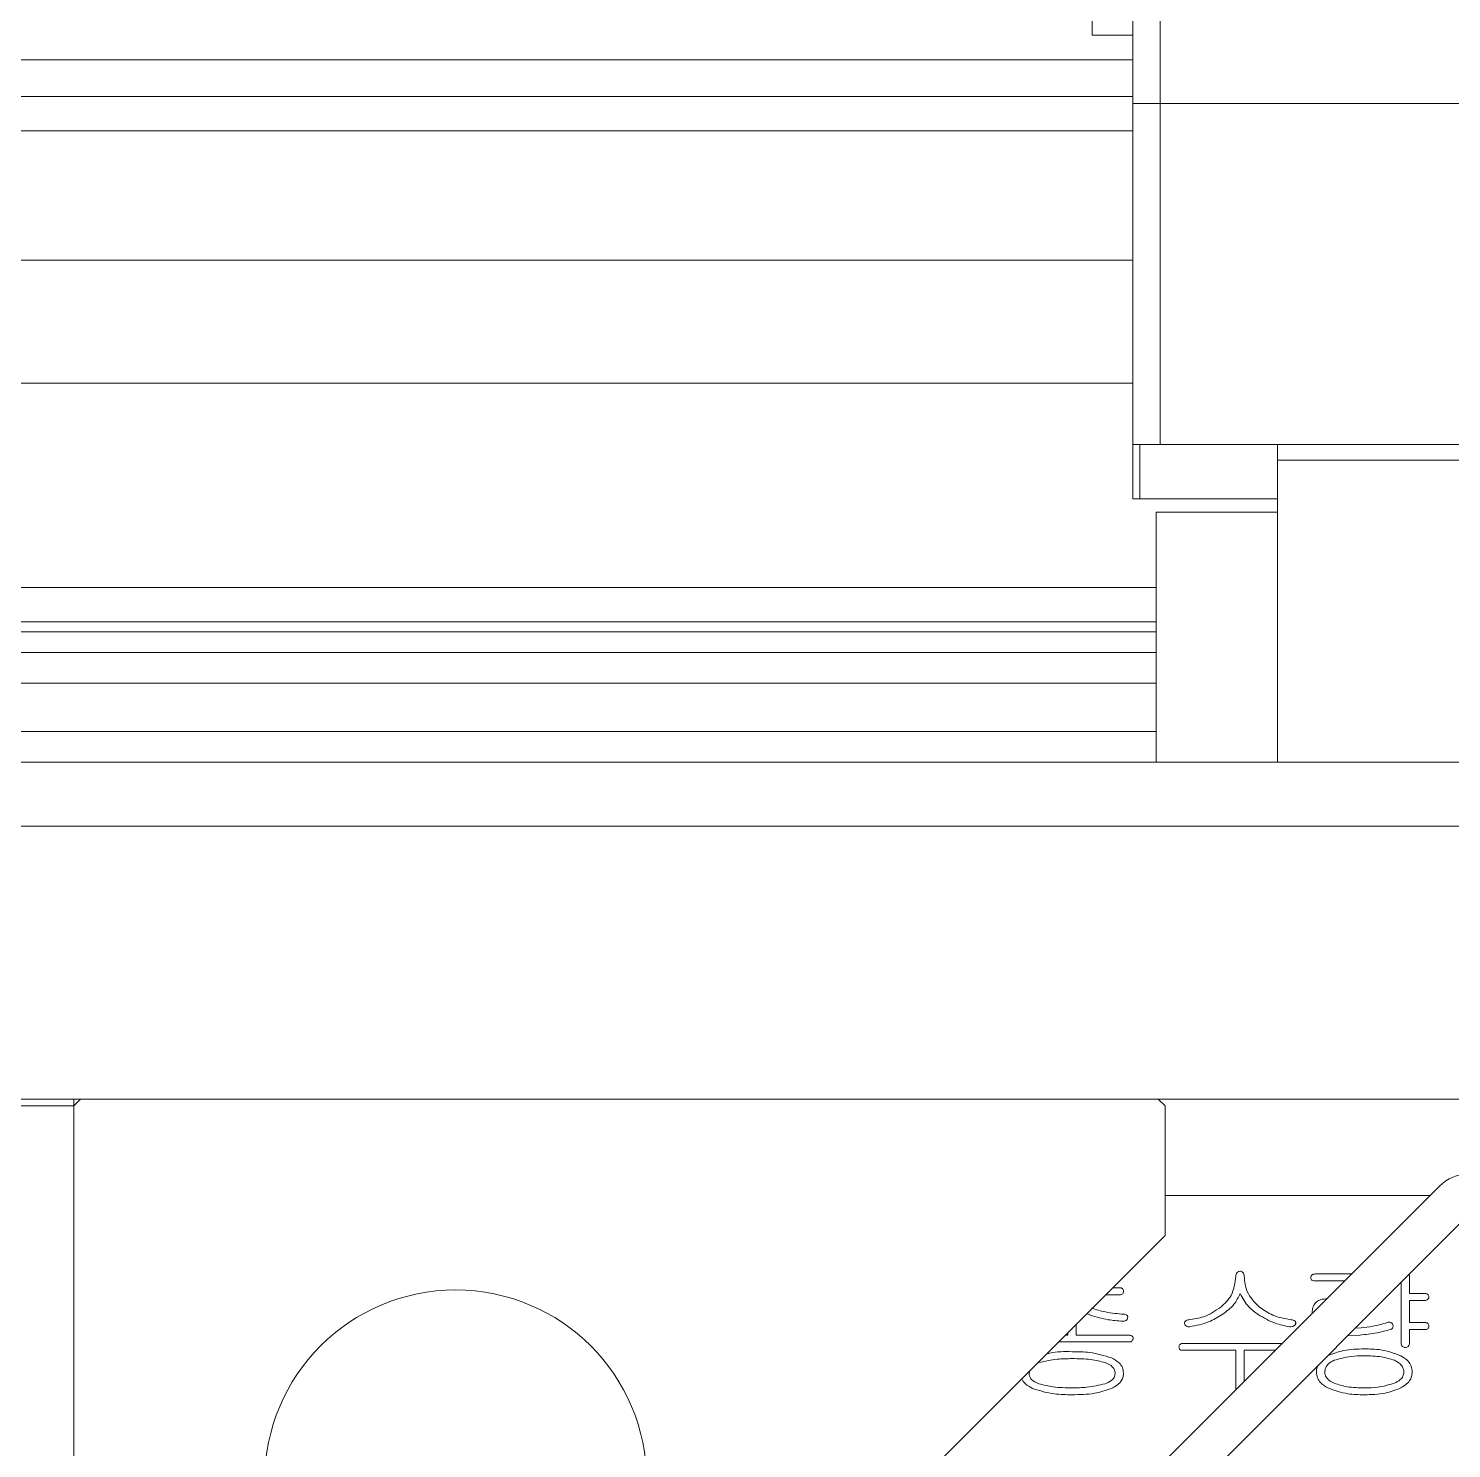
# Model space of a CAD drawing. Header units: millimetres. Extents: x 169 to 14583, y -399 to 10804.
# Drawn here: x 11916.4 to 12020.7, y 2174.3 to 2278.5 of the extents above; entities that cross this region are included whole.
import ezdxf

# ---------------------------------------------------------------- set-up
doc = ezdxf.new("R2010")
doc.units = ezdxf.units.MM
doc.header["$LTSCALE"] = 35

msp = doc.modelspace()

# ---------------------------------------------------------------- linework, layer by layer
at = {"color": 7, "linetype": 'Continuous', "lineweight": 18}
for p, q in [((11997.393, 2272.959), (11997.393, 2300.959)), ((11999.393, 2300.959), (11999.393, 2272.959)), ((11994.393, 2277.959), (11994.393, 2282.959)), ((11997.393, 2277.959), (11994.393, 2277.959)), ((11997.393, 2276.159), (11693.279, 2276.159)), ((11997.393, 2273.459), (11538.743, 2273.459)), ((11999.393, 2272.959), (11997.393, 2272.959)), ((11997.393, 2247.959), (11997.393, 2272.959)), ((11999.393, 2272.959), (12037.393, 2272.959)), ((11999.393, 2272.959), (11999.393, 2247.959)), ((11997.393, 2270.959), (11538.743, 2270.959)), ((11997.393, 2261.459), (11540.743, 2261.459)), ((11997.393, 2252.459), (11678.143, 2252.459)), ((11999.393, 2247.959), (11997.393, 2247.959)), ((11997.393, 2243.959), (11997.393, 2247.959)), ((11997.893, 2247.959), (11997.893, 2243.959)), ((12059.893, 2247.959), (11999.393, 2247.959)), ((12007.993, 2246.794), (12007.993, 2247.959)), ((12046.793, 2246.794), (12007.993, 2246.794)), ((12007.993, 2246.794), (12007.993, 2224.659)), ((11997.893, 2243.959), (11997.393, 2243.959)), ((11997.893, 2243.959), (12007.993, 2243.959)), ((11999.093, 2242.994), (11999.093, 2224.659)), ((12007.993, 2242.994), (11999.093, 2242.994)), ((11678.143, 2237.459), (11999.093, 2237.459)), ((11999.093, 2234.959), (11588.743, 2234.959)), ((11999.093, 2234.209), (11588.743, 2234.209)), ((11999.093, 2232.709), (11588.743, 2232.709)), ((11999.093, 2230.459), (11588.743, 2230.459)), ((11999.093, 2226.909), (11588.743, 2226.909)), ((11999.093, 2224.659), (11588.743, 2224.659)), ((12007.993, 2224.659), (11999.093, 2224.659)), ((12046.793, 2224.659), (12007.993, 2224.659)), ((12066.393, 2219.959), (11520.243, 2219.959)), ((12066.393, 2219.959), (11588.743, 2219.959)), ((12068.446, 2199.959), (11520.243, 2199.959)), ((11919.743, 2199.459), (11899.743, 2199.459)), ((11919.743, 2199.959), (11919.743, 2199.459)), ((11920.243, 2199.959), (11919.743, 2199.459)), ((11919.743, 2035.545), (11919.743, 2199.459)), ((11999.743, 2199.459), (11999.243, 2199.959)), ((11999.743, 2199.459), (11999.743, 2189.959)), ((11981.621, 2155.338), (12019.864, 2193.58)), ((12019.174, 2192.89), (11999.743, 2192.89)), ((11983.743, 2153.216), (12021.985, 2191.459)), ((11999.743, 2189.959), (11929.743, 2119.959)), ((12010.759, 2186.624), (12012.908, 2186.624)), ((12013.417, 2187.133), (12010.782, 2187.133)), ((12017.05, 2186.523), (12017.05, 2182.075)), ((12017.66, 2187.055), (12017.649, 2187.122)), ((12017.66, 2185.709), (12017.66, 2187.055)), ((11995.391, 2185.607), (11996.427, 2185.607)), ((11996.427, 2186.116), (11995.899, 2186.116)), ((12018.789, 2185.709), (12017.66, 2185.709)), ((12011.585, 2185.301), (12011.499, 2185.301)), ((12017.66, 2183.571), (12017.66, 2185.2)), ((12017.66, 2185.2), (12018.832, 2185.2)), ((11993.237, 2182.656), (11993.237, 2183.453)), ((11994.012, 2184.229), (11994.274, 2184.112)), ((12010.537, 2184.335), (12010.537, 2184.253)), ((12018.823, 2183.571), (12017.66, 2183.571)), ((11992.627, 2182.656), (11992.439, 2182.656)), ((11992.627, 2182.843), (11992.627, 2182.656)), ((11997.09, 2182.656), (11993.237, 2182.656)), ((12013.118, 2182.591), (12014.014, 2182.649)), ((12014.111, 2183.184), (12013.678, 2183.152)), ((12017.66, 2182.066), (12017.66, 2183.063)), ((12017.66, 2183.063), (12018.843, 2183.063)), ((11991.931, 2182.147), (11997.109, 2182.147)), ((12001.036, 2181.536), (12004.94, 2181.536)), ((12008.329, 2182.045), (12001.079, 2182.045)), ((12004.94, 2181.536), (12004.94, 2178.7)), ((12005.55, 2179.267), (12005.55, 2181.536)), ((12005.55, 2181.536), (12007.82, 2181.536)), ((11990.333, 2180.549), (11990.493, 2180.636)), ((11989.777, 2179.846), (11989.823, 2180.039)), ((12004.94, 2178.7), (12004.947, 2178.663))]:
    msp.add_line(p, q, dxfattribs=at)
msp.add_circle((11947.743, 2171.959), 14, dxfattribs=at)
msp.add_arc((12021.985, 2191.459), 3, 90, 135, dxfattribs=at)
for points, knots in [([(12004.94, 2186.976), (12004.876, 2186.476), (12004.76, 2185.582), (12004.113, 2184.966), (12003.827, 2184.694)], [0, 0, 0, 0, 0.5586112, 1, 1, 1, 1]), ([(12005.035, 2187.235), (12005.003, 2187.191), (12004.947, 2187.114), (12004.942, 2187.018), (12004.94, 2186.976)], [0, 0, 0, 0, 0.5584066, 1, 1, 1, 1]), ([(12005.245, 2187.337), (12005.199, 2187.331), (12005.117, 2187.32), (12005.06, 2187.261), (12005.035, 2187.235)], [0, 0, 0, 0, 0.5589595, 1, 1, 1, 1]), ([(12005.445, 2187.235), (12005.414, 2187.267), (12005.358, 2187.324), (12005.28, 2187.333), (12005.245, 2187.337)], [0, 0, 0, 0, 0.5598476, 1, 1, 1, 1]), ([(12005.55, 2186.963), (12005.547, 2187.02), (12005.54, 2187.123), (12005.474, 2187.201), (12005.445, 2187.235)], [0, 0, 0, 0, 0.559996, 1, 1, 1, 1]), ([(12006.676, 2184.7), (12006.318, 2185.054), (12005.679, 2185.686), (12005.59, 2186.572), (12005.55, 2186.963)], [0, 0, 0, 0, 0.5592782, 1, 1, 1, 1]), ([(12010.782, 2187.133), (12010.698, 2187.129), (12010.594, 2187.124), (12010.495, 2187.052), (12010.446, 2186.986), (12010.439, 2186.924), (12010.435, 2186.884)], [0, 0, 0, 0, 0.4988589, 0.6249049, 0.7504568, 1, 1, 1, 1]), ([(12010.435, 2186.884), (12010.436, 2186.854), (12010.437, 2186.794), (12010.478, 2186.711), (12010.586, 2186.633), (12010.688, 2186.628), (12010.759, 2186.624)], [0, 0, 0, 0, 0.18733582, 0.37366451, 0.5608288, 1, 1, 1, 1]), ([(11996.697, 2185.861), (11996.694, 2185.901), (11996.689, 2185.98), (11996.619, 2186.076), (11996.52, 2186.11), (11996.458, 2186.114), (11996.427, 2186.116)], [0, 0, 0, 0, 0.2803047, 0.5584958, 0.7792925, 1, 1, 1, 1]), ([(11996.427, 2185.607), (11996.466, 2185.609), (11996.545, 2185.613), (11996.647, 2185.672), (11996.691, 2185.768), (11996.695, 2185.83), (11996.697, 2185.861)], [0, 0, 0, 0, 0.2803492, 0.5590108, 0.7792681, 1, 1, 1, 1]), ([(12003.935, 2184.157), (12004.247, 2184.389), (12004.804, 2184.802), (12005.114, 2185.42), (12005.25, 2185.691)], [0, 0, 0, 0, 0.5603253, 1, 1, 1, 1]), ([(12005.25, 2185.691), (12005.438, 2185.352), (12005.774, 2184.746), (12006.332, 2184.337), (12006.578, 2184.157)], [0, 0, 0, 0, 0.5588035, 1, 1, 1, 1]), ([(12019.001, 2185.631), (12018.965, 2185.657), (12018.902, 2185.704), (12018.824, 2185.707), (12018.789, 2185.709)], [0, 0, 0, 0, 0.5584327, 1, 1, 1, 1]), ([(12019.085, 2185.454), (12019.078, 2185.491), (12019.065, 2185.558), (12019.02, 2185.608), (12019.001, 2185.631)], [0, 0, 0, 0, 0.5585091, 1, 1, 1, 1]), ([(11996.735, 2184.182), (11996.28, 2184.22), (11995.468, 2184.288), (11994.689, 2184.527), (11994.347, 2184.632)], [0, 0, 0, 0, 0.5601851, 1, 1, 1, 1]), ([(12003.827, 2184.694), (12003.427, 2184.424), (12002.711, 2183.943), (12001.86, 2183.826), (12001.485, 2183.775)], [0, 0, 0, 0, 0.5593878, 1, 1, 1, 1]), ([(12009.026, 2183.775), (12008.549, 2183.855), (12007.697, 2183.998), (12006.988, 2184.486), (12006.676, 2184.7)], [0, 0, 0, 0, 0.5598495, 1, 1, 1, 1]), ([(12010.772, 2185.03), (12010.693, 2184.911), (12010.552, 2184.699), (12010.541, 2184.446), (12010.537, 2184.335)], [0, 0, 0, 0, 0.5586863, 1, 1, 1, 1]), ([(12011.499, 2185.301), (12011.346, 2185.292), (12011.074, 2185.275), (12010.864, 2185.105), (12010.772, 2185.03)], [0, 0, 0, 0, 0.560431, 1, 1, 1, 1]), ([(12018.832, 2185.2), (12018.873, 2185.205), (12018.946, 2185.213), (12018.998, 2185.265), (12019.021, 2185.287)], [0, 0, 0, 0, 0.5588099, 1, 1, 1, 1]), ([(12019.021, 2185.287), (12019.042, 2185.315), (12019.079, 2185.365), (12019.083, 2185.427), (12019.085, 2185.454)], [0, 0, 0, 0, 0.55766986, 1, 1, 1, 1]), ([(11994.274, 2184.112), (11994.705, 2183.985), (11995.476, 2183.758), (11996.276, 2183.699), (11996.629, 2183.673)], [0, 0, 0, 0, 0.5597531, 1, 1, 1, 1]), ([(11996.629, 2183.673), (11996.675, 2183.672), (11996.766, 2183.67), (11996.89, 2183.715), (11996.974, 2183.804), (11996.993, 2183.874), (11997.002, 2183.909)], [0, 0, 0, 0, 0.2806719, 0.5600045, 0.7796276, 1, 1, 1, 1]), ([(11997.002, 2183.909), (11997.008, 2183.946), (11997.016, 2184.003), (11996.986, 2184.074), (11996.935, 2184.13), (11996.847, 2184.169), (11996.772, 2184.178), (11996.735, 2184.182)], [0, 0, 0, 0, 0.2491039, 0.374474, 0.4992877, 0.7490393, 1, 1, 1, 1]), ([(12001.238, 2183.681), (12001.216, 2183.649), (12001.175, 2183.592), (12001.175, 2183.523), (12001.175, 2183.492)], [0, 0, 0, 0, 0.5580967, 1, 1, 1, 1]), ([(12001.175, 2183.492), (12001.187, 2183.454), (12001.21, 2183.386), (12001.267, 2183.343), (12001.292, 2183.323)], [0, 0, 0, 0, 0.5570745, 1, 1, 1, 1]), ([(12001.485, 2183.775), (12001.433, 2183.771), (12001.342, 2183.763), (12001.27, 2183.706), (12001.238, 2183.681)], [0, 0, 0, 0, 0.5615984, 1, 1, 1, 1]), ([(12001.559, 2183.266), (12002.032, 2183.359), (12002.875, 2183.524), (12003.611, 2183.963), (12003.935, 2184.157)], [0, 0, 0, 0, 0.5598261, 1, 1, 1, 1]), ([(12006.578, 2184.157), (12006.98, 2183.919), (12007.699, 2183.495), (12008.517, 2183.336), (12008.877, 2183.266)], [0, 0, 0, 0, 0.5597195, 1, 1, 1, 1]), ([(12009.273, 2183.675), (12009.232, 2183.706), (12009.158, 2183.762), (12009.067, 2183.771), (12009.026, 2183.775)], [0, 0, 0, 0, 0.5588557, 1, 1, 1, 1]), ([(12009.187, 2183.32), (12009.221, 2183.344), (12009.281, 2183.385), (12009.305, 2183.454), (12009.316, 2183.484)], [0, 0, 0, 0, 0.559888, 1, 1, 1, 1]), ([(12009.316, 2183.484), (12009.32, 2183.503), (12009.329, 2183.54), (12009.32, 2183.61), (12009.29, 2183.65), (12009.273, 2183.675)], [0, 0, 0, 0, 0.2805184, 0.5612084, 1, 1, 1, 1]), ([(12016.04, 2183.571), (12015.685, 2183.472), (12015.052, 2183.294), (12014.399, 2183.217), (12014.111, 2183.184)], [0, 0, 0, 0, 0.5598218, 1, 1, 1, 1]), ([(12016.288, 2183.571), (12016.241, 2183.586), (12016.158, 2183.611), (12016.076, 2183.584), (12016.04, 2183.571)], [0, 0, 0, 0, 0.5581756, 1, 1, 1, 1]), ([(12016.439, 2183.422), (12016.419, 2183.458), (12016.382, 2183.522), (12016.317, 2183.556), (12016.288, 2183.571)], [0, 0, 0, 0, 0.5573793, 1, 1, 1, 1]), ([(12016.45, 2183.212), (12016.458, 2183.252), (12016.471, 2183.323), (12016.449, 2183.392), (12016.439, 2183.422)], [0, 0, 0, 0, 0.5579751, 1, 1, 1, 1]), ([(12019.085, 2183.317), (12019.081, 2183.356), (12019.073, 2183.433), (12019.007, 2183.526), (12018.914, 2183.567), (12018.853, 2183.57), (12018.823, 2183.571)], [0, 0, 0, 0, 0.2802225, 0.5593392, 0.7790444, 1, 1, 1, 1]), ([(11997.324, 2182.584), (11997.283, 2182.608), (11997.211, 2182.652), (11997.127, 2182.655), (11997.09, 2182.656)], [0, 0, 0, 0, 0.5580857, 1, 1, 1, 1]), ([(11997.409, 2182.401), (11997.405, 2182.441), (11997.398, 2182.513), (11997.346, 2182.562), (11997.324, 2182.584)], [0, 0, 0, 0, 0.5589807, 1, 1, 1, 1]), ([(11997.335, 2182.228), (11997.358, 2182.256), (11997.401, 2182.307), (11997.407, 2182.372), (11997.409, 2182.401)], [0, 0, 0, 0, 0.5577137, 1, 1, 1, 1]), ([(12001.292, 2183.323), (12001.339, 2183.298), (12001.423, 2183.254), (12001.518, 2183.262), (12001.559, 2183.266)], [0, 0, 0, 0, 0.558595, 1, 1, 1, 1]), ([(12008.877, 2183.266), (12008.937, 2183.262), (12009.046, 2183.256), (12009.144, 2183.301), (12009.187, 2183.32)], [0, 0, 0, 0, 0.5602777, 1, 1, 1, 1]), ([(12014.014, 2182.649), (12014.443, 2182.697), (12015.207, 2182.781), (12015.951, 2182.977), (12016.278, 2183.063)], [0, 0, 0, 0, 0.5600415, 1, 1, 1, 1]), ([(12016.278, 2183.063), (12016.319, 2183.081), (12016.393, 2183.113), (12016.433, 2183.182), (12016.45, 2183.212)], [0, 0, 0, 0, 0.560098, 1, 1, 1, 1]), ([(12018.843, 2183.063), (12018.881, 2183.065), (12018.957, 2183.069), (12019.046, 2183.137), (12019.081, 2183.229), (12019.084, 2183.288), (12019.085, 2183.317)], [0, 0, 0, 0, 0.28017078, 0.55908947, 0.77896329, 1, 1, 1, 1]), ([(11992.932, 2181.434), (11992.375, 2181.447), (11991.734, 2181.461), (11991.125, 2181.284), (11991.044, 2181.26)], [0, 0, 0, 0, 0.8674267, 1, 1, 1, 1]), ([(11995.813, 2180.983), (11995.287, 2181.142), (11994.346, 2181.426), (11993.365, 2181.432), (11992.932, 2181.434)], [0, 0, 0, 0, 0.5590495, 1, 1, 1, 1]), ([(11997.109, 2182.147), (11997.156, 2182.15), (11997.239, 2182.156), (11997.305, 2182.206), (11997.335, 2182.228)], [0, 0, 0, 0, 0.5598093, 1, 1, 1, 1]), ([(12001.079, 2182.045), (12001.037, 2182.043), (12000.953, 2182.039), (12000.842, 2181.989), (12000.779, 2181.895), (12000.771, 2181.829), (12000.768, 2181.795)], [0, 0, 0, 0, 0.2807086, 0.5598737, 0.7792924, 1, 1, 1, 1]), ([(12000.768, 2181.795), (12000.768, 2181.755), (12000.77, 2181.674), (12000.842, 2181.577), (12000.941, 2181.541), (12001.005, 2181.538), (12001.036, 2181.536)], [0, 0, 0, 0, 0.28036921, 0.55825026, 0.77861557, 1, 1, 1, 1]), ([(12014.358, 2181.638), (12013.841, 2181.63), (12012.921, 2181.617), (12012.063, 2181.287), (12011.686, 2181.142)], [0, 0, 0, 0, 0.5606003, 1, 1, 1, 1]), ([(12017.019, 2181.142), (12016.537, 2181.314), (12015.675, 2181.623), (12014.761, 2181.633), (12014.358, 2181.638)], [0, 0, 0, 0, 0.5589139, 1, 1, 1, 1]), ([(12017.05, 2182.075), (12017.054, 2182.023), (12017.061, 2181.931), (12017.118, 2181.858), (12017.143, 2181.826)], [0, 0, 0, 0, 0.5601034, 1, 1, 1, 1]), ([(12017.143, 2181.826), (12017.178, 2181.798), (12017.239, 2181.749), (12017.316, 2181.743), (12017.35, 2181.74)], [0, 0, 0, 0, 0.5595906, 1, 1, 1, 1]), ([(12017.35, 2181.74), (12017.393, 2181.743), (12017.469, 2181.749), (12017.53, 2181.796), (12017.557, 2181.816)], [0, 0, 0, 0, 0.5584089, 1, 1, 1, 1]), ([(12017.557, 2181.816), (12017.591, 2181.857), (12017.652, 2181.93), (12017.658, 2182.024), (12017.66, 2182.066)], [0, 0, 0, 0, 0.5590953, 1, 1, 1, 1]), ([(11990.493, 2180.636), (11990.942, 2180.739), (11991.746, 2180.921), (11992.569, 2180.924), (11992.932, 2180.926)], [0, 0, 0, 0, 0.5593559, 1, 1, 1, 1]), ([(11992.932, 2180.926), (11993.392, 2180.924), (11994.214, 2180.922), (11995.01, 2180.723), (11995.36, 2180.636)], [0, 0, 0, 0, 0.5604243, 1, 1, 1, 1]), ([(11995.36, 2180.636), (11995.56, 2180.549), (11995.839, 2180.428), (11996.059, 2180.099), (11996.077, 2179.93), (11996.086, 2179.846)], [0, 0, 0, 0, 0.5591902, 0.7796655, 1, 1, 1, 1]), ([(11996.697, 2179.852), (11996.682, 2179.995), (11996.651, 2180.281), (11996.336, 2180.706), (11996.012, 2180.878), (11995.813, 2180.983)], [0, 0, 0, 0, 0.2799001, 0.5597557, 1, 1, 1, 1]), ([(12010.962, 2180.436), (12010.935, 2180.384), (12010.854, 2180.232), (12010.847, 2180.058), (12010.842, 2179.943)], [0, 0, 0, 0, 0.337878, 1, 1, 1, 1]), ([(12011.453, 2179.948), (12011.466, 2180.057), (12011.492, 2180.275), (12011.741, 2180.594), (12011.989, 2180.725), (12012.141, 2180.805)], [0, 0, 0, 0, 0.27954, 0.5594597, 1, 1, 1, 1]), ([(12012.141, 2180.805), (12012.547, 2180.918), (12013.273, 2181.122), (12014.026, 2181.127), (12014.358, 2181.129)], [0, 0, 0, 0, 0.5592016, 1, 1, 1, 1]), ([(12014.358, 2181.129), (12014.777, 2181.125), (12015.525, 2181.119), (12016.24, 2180.901), (12016.554, 2180.805)], [0, 0, 0, 0, 0.5604639, 1, 1, 1, 1]), ([(12016.554, 2180.805), (12016.75, 2180.7), (12017.024, 2180.553), (12017.23, 2180.207), (12017.246, 2180.034), (12017.253, 2179.948)], [0, 0, 0, 0, 0.558644, 0.7793461, 1, 1, 1, 1]), ([(12017.864, 2179.943), (12017.849, 2180.087), (12017.82, 2180.376), (12017.531, 2180.825), (12017.213, 2181.022), (12017.019, 2181.142)], [0, 0, 0, 0, 0.2798331, 0.5599147, 1, 1, 1, 1]), ([(11989.245, 2179.462), (11989.247, 2179.455), (11989.274, 2179.31), (11989.544, 2179.017), (11989.852, 2178.84), (11990.041, 2178.731)], [0, 0, 0, 0, 0.0191641, 0.4005248, 1, 1, 1, 1]), ([(11990.493, 2179.089), (11990.299, 2179.172), (11990.029, 2179.289), (11989.803, 2179.6), (11989.786, 2179.764), (11989.777, 2179.846)], [0, 0, 0, 0, 0.5591215, 0.7795215, 1, 1, 1, 1]), ([(11996.086, 2179.846), (11996.071, 2179.741), (11996.04, 2179.53), (11995.761, 2179.253), (11995.512, 2179.151), (11995.36, 2179.089)], [0, 0, 0, 0, 0.2790567, 0.5589673, 1, 1, 1, 1]), ([(11995.813, 2178.731), (11996.064, 2178.871), (11996.415, 2179.066), (11996.667, 2179.519), (11996.687, 2179.741), (11996.697, 2179.852)], [0, 0, 0, 0, 0.5585868, 0.7792523, 1, 1, 1, 1]), ([(12010.842, 2179.943), (12010.857, 2179.801), (12010.887, 2179.517), (12011.181, 2179.081), (12011.495, 2178.892), (12011.686, 2178.776)], [0, 0, 0, 0, 0.2797565, 0.5598577, 1, 1, 1, 1]), ([(12012.141, 2179.124), (12011.949, 2179.224), (12011.682, 2179.363), (12011.477, 2179.696), (12011.461, 2179.864), (12011.453, 2179.948)], [0, 0, 0, 0, 0.5589143, 0.7794506, 1, 1, 1, 1]), ([(12017.253, 2179.948), (12017.239, 2179.84), (12017.211, 2179.625), (12016.951, 2179.323), (12016.704, 2179.199), (12016.554, 2179.124)], [0, 0, 0, 0, 0.2793164, 0.5593698, 1, 1, 1, 1]), ([(12017.019, 2178.776), (12017.263, 2178.93), (12017.603, 2179.145), (12017.838, 2179.608), (12017.855, 2179.831), (12017.864, 2179.943)], [0, 0, 0, 0, 0.5583349, 0.7791928, 1, 1, 1, 1]), ([(11990.041, 2178.731), (11990.569, 2178.573), (11991.513, 2178.289), (11992.498, 2178.283), (11992.932, 2178.28)], [0, 0, 0, 0, 0.5590768, 1, 1, 1, 1]), ([(11992.932, 2178.789), (11992.469, 2178.79), (11991.643, 2178.793), (11990.844, 2178.999), (11990.493, 2179.089)], [0, 0, 0, 0, 0.5604401, 1, 1, 1, 1]), ([(11995.36, 2179.089), (11994.913, 2178.983), (11994.114, 2178.794), (11993.293, 2178.79), (11992.932, 2178.789)], [0, 0, 0, 0, 0.559325, 1, 1, 1, 1]), ([(11992.932, 2178.28), (11993.484, 2178.285), (11994.468, 2178.293), (11995.402, 2178.598), (11995.813, 2178.731)], [0, 0, 0, 0, 0.5605516, 1, 1, 1, 1]), ([(12011.686, 2178.776), (12012.17, 2178.603), (12013.036, 2178.294), (12013.953, 2178.284), (12014.358, 2178.28)], [0, 0, 0, 0, 0.55890876, 1, 1, 1, 1]), ([(12014.358, 2178.789), (12013.934, 2178.793), (12013.178, 2178.801), (12012.458, 2179.025), (12012.141, 2179.124)], [0, 0, 0, 0, 0.5604536, 1, 1, 1, 1]), ([(12016.554, 2179.124), (12016.152, 2179.007), (12015.434, 2178.797), (12014.687, 2178.791), (12014.358, 2178.789)], [0, 0, 0, 0, 0.5591763, 1, 1, 1, 1]), ([(12014.358, 2178.28), (12014.872, 2178.288), (12015.79, 2178.302), (12016.644, 2178.631), (12017.019, 2178.776)], [0, 0, 0, 0, 0.5605708, 1, 1, 1, 1])]:
    msp.add_open_spline(points, degree=3, knots=knots, dxfattribs=at)

doc.saveas('drawing.dxf')
